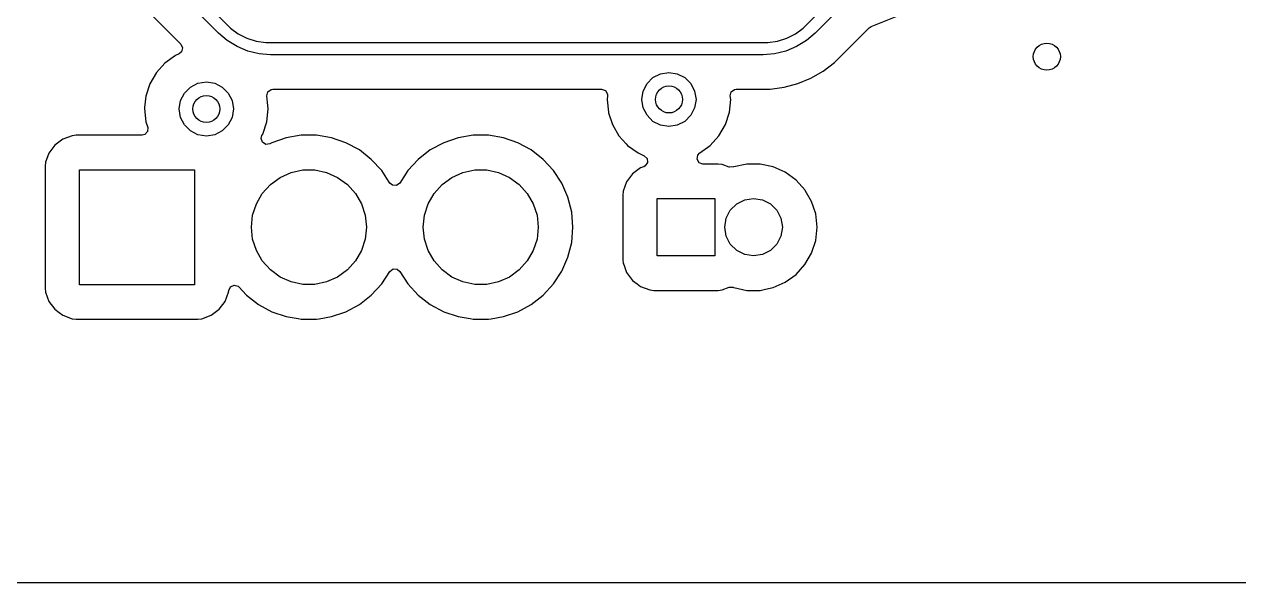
# Model space of a CAD drawing. Extents: x 106.8 to 191.4, y -142.2 to -57.6.
# Drawn here: x 144.18 to 162.13, y -142.21 to -133.95 of the extents above; entities that cross this region are included whole.
import ezdxf

# ---------------------------------------------------------------- set-up
doc = ezdxf.new("R2010")
doc.units = 0
doc.layers.add('BLACK', color=7, linetype='CONTINUOUS')

msp = doc.modelspace()

# ---------------------------------------------------------------- linework, layer by layer
at = {"layer": 'BLACK', "linetype": 'CONTINUOUS'}
for p, q in [((129.501, -116.283), (147.178, -133.959)), ((147.052, -134.085), (129.375, -116.408)), ((129.077, -116.829), (146.496, -134.248)), ((155.746, -133.959), (156.284, -133.421)), ((156.41, -133.546), (155.871, -134.085)), ((156.701, -133.985), (157.241, -133.772)), ((147.178, -133.959), (147.178, -133.959)), ((147.178, -133.959), (147.229, -134.01)), ((147.229, -134.01), (147.345, -134.094)), ((155.579, -134.094), (155.695, -134.01)), ((155.695, -134.01), (155.746, -133.959)), ((155.746, -133.959), (155.746, -133.959)), ((155.746, -133.959), (155.746, -133.959)), ((156.45, -134.226), (156.671, -134.005)), ((156.671, -134.005), (156.701, -133.985)), ((146.496, -134.248), (146.522, -134.303)), ((147.182, -134.196), (147.052, -134.085)), ((147.052, -134.085), (147.052, -134.085)), ((147.328, -134.285), (147.182, -134.196)), ((147.345, -134.094), (147.472, -134.16)), ((147.472, -134.16), (147.609, -134.204)), ((147.609, -134.204), (147.75, -134.226)), ((147.75, -134.226), (147.822, -134.226)), ((147.822, -134.226), (147.822, -134.226)), ((147.822, -134.226), (155.101, -134.226)), ((155.101, -134.226), (155.102, -134.226)), ((155.102, -134.226), (155.173, -134.226)), ((155.173, -134.226), (155.315, -134.204)), ((155.315, -134.204), (155.451, -134.16)), ((155.451, -134.16), (155.579, -134.094)), ((155.741, -134.196), (155.596, -134.285)), ((155.871, -134.085), (155.741, -134.196)), ((155.871, -134.085), (155.871, -134.085)), ((156.232, -134.443), (156.45, -134.226)), ((146.416, -134.415), (146.261, -134.527)), ((146.47, -134.391), (146.416, -134.415)), ((146.506, -134.361), (146.47, -134.391)), ((146.522, -134.303), (146.506, -134.361)), ((147.486, -134.351), (147.328, -134.285)), ((147.652, -134.391), (147.486, -134.351)), ((147.822, -134.404), (147.652, -134.391)), ((155.101, -134.404), (147.822, -134.404)), ((147.822, -134.404), (147.822, -134.404)), ((147.822, -134.404), (147.822, -134.404)), ((155.272, -134.391), (155.101, -134.404)), ((155.101, -134.404), (155.101, -134.404)), ((155.101, -134.404), (155.101, -134.404)), ((155.101, -134.404), (155.101, -134.404)), ((155.438, -134.351), (155.272, -134.391)), ((155.596, -134.285), (155.438, -134.351)), ((146.261, -134.527), (146.134, -134.669)), ((155.991, -134.646), (156.157, -134.519)), ((156.157, -134.519), (156.231, -134.445)), ((156.231, -134.445), (156.232, -134.443)), ((146.134, -134.669), (146.038, -134.835)), ((153.386, -134.83), (153.474, -134.741)), ((153.474, -134.741), (153.586, -134.685)), ((153.586, -134.685), (153.71, -134.665)), ((153.71, -134.665), (153.833, -134.685)), ((153.833, -134.685), (153.945, -134.741)), ((153.945, -134.741), (154.033, -134.83)), ((155.616, -134.831), (155.809, -134.751)), ((155.809, -134.751), (155.991, -134.646)), ((146.038, -134.835), (145.979, -135.016)), ((146.492, -135.082), (146.549, -134.971)), ((146.549, -134.971), (146.637, -134.882)), ((146.637, -134.882), (146.749, -134.826)), ((146.749, -134.826), (146.873, -134.806)), ((146.873, -134.806), (146.996, -134.826)), ((146.996, -134.826), (147.108, -134.882)), ((147.108, -134.882), (147.196, -134.971)), ((147.196, -134.971), (147.253, -135.082)), ((147.765, -135.01), (147.78, -134.951)), ((147.78, -134.951), (147.829, -134.916)), ((147.829, -134.916), (147.853, -134.913)), ((147.853, -134.913), (152.715, -134.913)), ((152.715, -134.913), (152.771, -134.933)), ((152.771, -134.933), (152.801, -134.985)), ((153.31, -135.065), (153.329, -134.941)), ((153.329, -134.941), (153.386, -134.83)), ((154.033, -134.83), (154.09, -134.941)), ((154.09, -134.941), (154.11, -135.065)), ((154.617, -135.01), (154.632, -134.951)), ((154.632, -134.951), (154.68, -134.916)), ((154.68, -134.916), (154.705, -134.913)), ((154.705, -134.913), (155.018, -134.913)), ((155.018, -134.913), (155.018, -134.913)), ((155.018, -134.913), (155.029, -134.913)), ((155.029, -134.913), (155.029, -134.913)), ((155.029, -134.913), (155.065, -134.913)), ((155.065, -134.913), (155.065, -134.913)), ((155.065, -134.913), (155.101, -134.913)), ((155.101, -134.913), (155.101, -134.913)), ((155.101, -134.913), (155.206, -134.913)), ((155.206, -134.913), (155.414, -134.885)), ((155.414, -134.885), (155.616, -134.831)), ((145.979, -135.016), (145.961, -135.186)), ((146.473, -135.206), (146.492, -135.082)), ((147.253, -135.082), (147.273, -135.206)), ((147.776, -135.109), (147.765, -135.01)), ((147.786, -135.206), (147.776, -135.109)), ((152.802, -135.01), (152.796, -135.065)), ((152.796, -135.065), (152.796, -135.065)), ((152.796, -135.065), (152.796, -135.065)), ((152.796, -135.065), (152.797, -135.073)), ((152.797, -135.073), (152.816, -135.255)), ((152.801, -134.985), (152.802, -135.01)), ((153.329, -135.189), (153.31, -135.065)), ((154.11, -135.065), (154.09, -135.189)), ((154.603, -135.255), (154.623, -135.065)), ((154.623, -135.065), (154.617, -135.01)), ((145.961, -135.186), (145.959, -135.206)), ((145.959, -135.206), (145.979, -135.396)), ((146.492, -135.33), (146.473, -135.206)), ((146.549, -135.441), (146.492, -135.33)), ((147.253, -135.33), (147.196, -135.441)), ((147.273, -135.206), (147.253, -135.33)), ((147.766, -135.396), (147.786, -135.206)), ((152.816, -135.255), (152.819, -135.263)), ((152.819, -135.263), (152.875, -135.437)), ((153.386, -135.3), (153.329, -135.189)), ((153.474, -135.389), (153.386, -135.3)), ((154.033, -135.3), (153.945, -135.389)), ((154.09, -135.189), (154.033, -135.3)), ((154.544, -135.437), (154.603, -135.255)), ((145.979, -135.396), (146.006, -135.48)), ((146.006, -135.48), (146.004, -135.54)), ((146.637, -135.53), (146.549, -135.441)), ((147.196, -135.441), (147.108, -135.53)), ((147.707, -135.578), (147.766, -135.396)), ((152.875, -135.437), (152.97, -135.602)), ((153.586, -135.446), (153.474, -135.389)), ((153.71, -135.465), (153.586, -135.446)), ((153.833, -135.446), (153.71, -135.465)), ((153.945, -135.389), (153.833, -135.446)), ((154.449, -135.602), (154.544, -135.437)), ((144.752, -135.653), (144.635, -135.74)), ((144.889, -135.602), (144.752, -135.653)), ((144.947, -135.595), (144.889, -135.602)), ((144.949, -135.595), (144.947, -135.595)), ((144.947, -135.595), (144.947, -135.595)), ((145.923, -135.595), (144.949, -135.595)), ((145.964, -135.585), (145.923, -135.595)), ((146.004, -135.54), (145.964, -135.585)), ((146.749, -135.587), (146.637, -135.53)), ((146.873, -135.606), (146.749, -135.587)), ((146.996, -135.587), (146.873, -135.606)), ((147.108, -135.53), (146.996, -135.587)), ((147.683, -135.641), (147.695, -135.599)), ((147.702, -135.698), (147.683, -135.641)), ((147.695, -135.599), (147.707, -135.578)), ((147.707, -135.578), (147.707, -135.578)), ((148.053, -135.632), (147.841, -135.705)), ((148.276, -135.595), (148.053, -135.632)), ((148.501, -135.595), (148.276, -135.595)), ((148.276, -135.595), (148.276, -135.595)), ((148.723, -135.632), (148.501, -135.595)), ((148.501, -135.595), (148.501, -135.595)), ((148.936, -135.705), (148.723, -135.632)), ((150.593, -135.632), (150.381, -135.705)), ((150.816, -135.595), (150.593, -135.632)), ((151.041, -135.595), (150.816, -135.595)), ((150.816, -135.595), (150.816, -135.595)), ((151.263, -135.632), (151.041, -135.595)), ((151.041, -135.595), (151.041, -135.595)), ((151.476, -135.705), (151.263, -135.632)), ((152.97, -135.602), (152.971, -135.602)), ((152.971, -135.602), (153.077, -135.72)), ((154.321, -135.744), (154.449, -135.602)), ((144.547, -135.857), (144.496, -135.994)), ((144.635, -135.74), (144.547, -135.857)), ((147.753, -135.729), (147.702, -135.698)), ((147.813, -135.72), (147.753, -135.729)), ((147.841, -135.705), (147.813, -135.72)), ((149.134, -135.812), (148.936, -135.705)), ((148.936, -135.705), (148.936, -135.705)), ((148.936, -135.705), (148.936, -135.705)), ((149.311, -135.951), (149.134, -135.812)), ((150.183, -135.812), (150.005, -135.951)), ((150.381, -135.705), (150.183, -135.812)), ((151.674, -135.812), (151.476, -135.705)), ((151.476, -135.705), (151.476, -135.705)), ((151.476, -135.705), (151.476, -135.705)), ((151.851, -135.951), (151.674, -135.812)), ((153.077, -135.72), (153.098, -135.744)), ((153.098, -135.744), (153.253, -135.856)), ((153.253, -135.856), (153.344, -135.897)), ((154.135, -135.888), (154.16, -135.861)), ((154.16, -135.861), (154.166, -135.856)), ((154.166, -135.856), (154.321, -135.744)), ((144.496, -135.994), (144.49, -136.053)), ((144.49, -136.053), (144.49, -136.053)), ((144.49, -136.053), (144.49, -136.055)), ((149.464, -136.116), (149.311, -135.951)), ((150.005, -135.951), (149.852, -136.116)), ((152.004, -136.116), (151.851, -135.951)), ((153.36, -136.048), (153.339, -136.059)), ((153.344, -135.897), (153.387, -135.939)), ((153.393, -135.998), (153.36, -136.048)), ((153.387, -135.939), (153.393, -135.998)), ((154.125, -135.947), (154.135, -135.888)), ((154.155, -136), (154.125, -135.947)), ((154.211, -136.02), (154.155, -136)), ((154.435, -136.02), (154.211, -136.02)), ((154.437, -136.02), (154.435, -136.02)), ((154.495, -136.027), (154.437, -136.02)), ((154.437, -136.02), (154.437, -136.02)), ((154.599, -136.065), (154.495, -136.027)), ((154.863, -136.02), (154.671, -136.061)), ((155.059, -136.02), (154.863, -136.02)), ((154.863, -136.02), (154.863, -136.02)), ((155.251, -136.061), (155.059, -136.02)), ((155.059, -136.02), (155.059, -136.02)), ((144.49, -136.055), (144.49, -137.852)), ((144.998, -137.804), (144.998, -136.104)), ((144.998, -136.104), (146.698, -136.104)), ((146.698, -136.104), (146.698, -137.804)), ((147.819, -136.322), (147.963, -136.217)), ((147.963, -136.217), (148.125, -136.145)), ((148.125, -136.145), (148.299, -136.108)), ((148.299, -136.108), (148.477, -136.108)), ((148.477, -136.108), (148.651, -136.145)), ((148.651, -136.145), (148.813, -136.217)), ((148.813, -136.217), (148.957, -136.322)), ((149.542, -136.236), (149.464, -136.116)), ((149.852, -136.116), (149.732, -136.301)), ((150.359, -136.322), (150.503, -136.217)), ((150.503, -136.217), (150.665, -136.145)), ((150.665, -136.145), (150.839, -136.108)), ((150.839, -136.108), (151.017, -136.108)), ((151.017, -136.108), (151.191, -136.145)), ((151.191, -136.145), (151.353, -136.217)), ((151.353, -136.217), (151.497, -136.322)), ((152.127, -136.305), (152.004, -136.116)), ((153.173, -136.165), (153.085, -136.282)), ((153.29, -136.078), (153.173, -136.165)), ((153.335, -136.061), (153.29, -136.078)), ((153.339, -136.059), (153.335, -136.061)), ((154.606, -136.067), (154.599, -136.065)), ((154.666, -136.063), (154.606, -136.067)), ((154.671, -136.061), (154.666, -136.063)), ((155.43, -136.141), (155.251, -136.061)), ((155.251, -136.061), (155.251, -136.061)), ((155.251, -136.061), (155.251, -136.061)), ((155.589, -136.256), (155.43, -136.141)), ((147.7, -136.454), (147.819, -136.322)), ((148.957, -136.322), (149.076, -136.454)), ((149.585, -136.301), (149.542, -136.236)), ((149.624, -136.334), (149.585, -136.301)), ((149.684, -136.337), (149.624, -136.334)), ((149.732, -136.301), (149.684, -136.337)), ((150.24, -136.454), (150.359, -136.322)), ((151.497, -136.322), (151.616, -136.454)), ((152.217, -136.511), (152.127, -136.305)), ((153.085, -136.282), (153.034, -136.419)), ((155.72, -136.402), (155.589, -136.256)), ((155.724, -136.409), (155.72, -136.402)), ((155.819, -136.572), (155.724, -136.409)), ((147.612, -136.608), (147.7, -136.454)), ((149.076, -136.454), (149.165, -136.608)), ((150.152, -136.608), (150.24, -136.454)), ((151.616, -136.454), (151.705, -136.608)), ((152.273, -136.729), (152.217, -136.511)), ((153.034, -136.419), (153.028, -136.478)), ((153.028, -136.478), (153.028, -136.478)), ((153.028, -136.478), (153.028, -136.48)), ((153.028, -136.48), (153.028, -137.427)), ((153.536, -137.379), (153.536, -136.529)), ((153.536, -136.529), (154.386, -136.529)), ((154.386, -136.529), (154.386, -137.379)), ((154.711, -136.61), (154.83, -136.549)), ((154.83, -136.549), (154.961, -136.529)), ((154.961, -136.529), (155.092, -136.549)), ((155.092, -136.549), (155.211, -136.61)), ((155.846, -136.656), (155.819, -136.572)), ((147.557, -136.777), (147.612, -136.608)), ((149.165, -136.608), (149.22, -136.777)), ((150.097, -136.777), (150.152, -136.608)), ((151.705, -136.608), (151.76, -136.777)), ((152.291, -136.954), (152.273, -136.729)), ((154.557, -136.822), (154.617, -136.704)), ((154.617, -136.704), (154.711, -136.61)), ((155.211, -136.61), (155.305, -136.704)), ((155.305, -136.704), (155.365, -136.822)), ((155.879, -136.758), (155.846, -136.656)), ((155.9, -136.954), (155.879, -136.758)), ((147.538, -136.954), (147.557, -136.777)), ((149.22, -136.777), (149.238, -136.954)), ((150.078, -136.954), (150.097, -136.777)), ((151.76, -136.777), (151.778, -136.954)), ((154.536, -136.954), (154.557, -136.822)), ((155.365, -136.822), (155.386, -136.954)), ((147.557, -137.13), (147.538, -136.954)), ((147.612, -137.299), (147.557, -137.13)), ((149.22, -137.13), (149.165, -137.299)), ((149.238, -136.954), (149.22, -137.13)), ((150.097, -137.13), (150.078, -136.954)), ((150.152, -137.299), (150.097, -137.13)), ((151.76, -137.13), (151.705, -137.299)), ((151.778, -136.954), (151.76, -137.13)), ((152.273, -137.178), (152.291, -136.954)), ((154.557, -137.085), (154.536, -136.954)), ((154.617, -137.203), (154.557, -137.085)), ((155.365, -137.085), (155.305, -137.203)), ((155.386, -136.954), (155.365, -137.085)), ((155.879, -137.149), (155.9, -136.954)), ((147.7, -137.453), (147.612, -137.299)), ((149.165, -137.299), (149.076, -137.453)), ((150.24, -137.453), (150.152, -137.299)), ((151.705, -137.299), (151.616, -137.453)), ((152.217, -137.396), (152.273, -137.178)), ((154.711, -137.297), (154.617, -137.203)), ((154.83, -137.358), (154.711, -137.297)), ((155.211, -137.297), (155.092, -137.358)), ((155.305, -137.203), (155.211, -137.297)), ((155.819, -137.335), (155.879, -137.149)), ((155.879, -137.149), (155.879, -137.149)), ((155.879, -137.149), (155.879, -137.149)), ((147.819, -137.585), (147.7, -137.453)), ((149.076, -137.453), (148.957, -137.585)), ((150.359, -137.585), (150.24, -137.453)), ((151.616, -137.453), (151.497, -137.585)), ((152.127, -137.602), (152.217, -137.396)), ((153.028, -137.427), (153.028, -137.43)), ((153.028, -137.43), (153.028, -137.43)), ((153.028, -137.43), (153.034, -137.488)), ((153.034, -137.488), (153.034, -137.488)), ((153.034, -137.488), (153.034, -137.488)), ((153.034, -137.488), (153.041, -137.505)), ((154.386, -137.379), (153.536, -137.379)), ((154.961, -137.379), (154.83, -137.358)), ((155.092, -137.358), (154.961, -137.379)), ((155.72, -137.505), (155.819, -137.335)), ((147.963, -137.69), (147.819, -137.585)), ((148.957, -137.585), (148.813, -137.69)), ((149.464, -137.791), (149.585, -137.606)), ((149.585, -137.606), (149.633, -137.57)), ((149.633, -137.57), (149.693, -137.573)), ((149.693, -137.573), (149.732, -137.606)), ((149.732, -137.606), (149.852, -137.791)), ((150.503, -137.69), (150.359, -137.585)), ((151.497, -137.585), (151.353, -137.69)), ((152.004, -137.791), (152.127, -137.602)), ((153.041, -137.505), (153.085, -137.625)), ((153.085, -137.625), (153.173, -137.742)), ((155.43, -137.766), (155.589, -137.651)), ((155.589, -137.651), (155.72, -137.505)), ((146.698, -137.804), (144.998, -137.804)), ((147.203, -137.887), (147.229, -137.833)), ((147.229, -137.833), (147.284, -137.809)), ((147.284, -137.809), (147.342, -137.826)), ((147.342, -137.826), (147.355, -137.837)), ((147.355, -137.837), (147.465, -137.957)), ((148.125, -137.762), (147.963, -137.69)), ((148.299, -137.799), (148.125, -137.762)), ((148.477, -137.799), (148.299, -137.799)), ((148.651, -137.762), (148.477, -137.799)), ((148.813, -137.69), (148.651, -137.762)), ((149.311, -137.957), (149.464, -137.791)), ((149.852, -137.791), (150.005, -137.957)), ((150.665, -137.762), (150.503, -137.69)), ((150.839, -137.799), (150.665, -137.762)), ((151.017, -137.799), (150.839, -137.799)), ((151.191, -137.762), (151.017, -137.799)), ((151.353, -137.69), (151.191, -137.762)), ((151.851, -137.957), (152.004, -137.791)), ((153.173, -137.742), (153.238, -137.791)), ((153.238, -137.791), (153.29, -137.829)), ((153.29, -137.829), (153.427, -137.881)), ((154.495, -137.881), (154.599, -137.842)), ((154.599, -137.842), (154.659, -137.841)), ((154.659, -137.841), (154.666, -137.844)), ((154.666, -137.844), (154.671, -137.846)), ((154.671, -137.846), (154.796, -137.873)), ((155.136, -137.871), (155.251, -137.846)), ((155.251, -137.846), (155.43, -137.766)), ((144.49, -137.852), (144.49, -137.855)), ((144.49, -137.855), (144.49, -137.855)), ((144.49, -137.855), (144.496, -137.913)), ((144.496, -137.913), (144.547, -138.05)), ((147.149, -138.05), (147.2, -137.913)), ((147.2, -137.913), (147.203, -137.887)), ((147.465, -137.957), (147.643, -138.095)), ((149.134, -138.095), (149.311, -137.957)), ((150.005, -137.957), (150.183, -138.095)), ((151.674, -138.095), (151.851, -137.957)), ((153.427, -137.881), (153.487, -137.887)), ((153.487, -137.887), (153.49, -137.887)), ((153.49, -137.887), (154.432, -137.887)), ((154.432, -137.887), (154.435, -137.887)), ((154.435, -137.887), (154.495, -137.881)), ((154.796, -137.873), (154.863, -137.887)), ((154.863, -137.887), (154.863, -137.887)), ((154.863, -137.887), (155.059, -137.887)), ((155.059, -137.887), (155.136, -137.871)), ((144.547, -138.05), (144.635, -138.167)), ((144.635, -138.167), (144.699, -138.215)), ((146.944, -138.254), (147.061, -138.167)), ((147.061, -138.167), (147.149, -138.05)), ((147.643, -138.095), (147.841, -138.202)), ((147.841, -138.202), (148.053, -138.275)), ((148.723, -138.275), (148.936, -138.202)), ((148.936, -138.202), (149.134, -138.095)), ((150.183, -138.095), (150.381, -138.202)), ((150.381, -138.202), (150.593, -138.275)), ((151.263, -138.275), (151.476, -138.202)), ((151.476, -138.202), (151.674, -138.095)), ((144.699, -138.215), (144.752, -138.254)), ((144.752, -138.254), (144.889, -138.306)), ((144.889, -138.306), (144.949, -138.312)), ((144.949, -138.312), (144.952, -138.312)), ((144.952, -138.312), (146.744, -138.312)), ((146.744, -138.312), (146.747, -138.312)), ((146.747, -138.312), (146.807, -138.306)), ((146.807, -138.306), (146.944, -138.254)), ((148.053, -138.275), (148.231, -138.305)), ((148.231, -138.305), (148.276, -138.312)), ((148.276, -138.312), (148.276, -138.312)), ((148.276, -138.312), (148.501, -138.312)), ((148.501, -138.312), (148.54, -138.306)), ((148.54, -138.306), (148.723, -138.275)), ((150.593, -138.275), (150.771, -138.305)), ((150.771, -138.305), (150.816, -138.312)), ((150.816, -138.312), (150.816, -138.312)), ((150.816, -138.312), (151.041, -138.312)), ((151.041, -138.312), (151.08, -138.306)), ((151.08, -138.306), (151.263, -138.275)), ((186.56, -142.208), (111.564, -142.208))]:
    msp.add_line(p, q, dxfattribs=at)
at = {"layer": 'BLACK'}
for centre in [(159.295, -134.433), (153.71, -135.065), (146.873, -135.206)]:
    msp.add_circle(centre, 0.2, dxfattribs=at)

doc.saveas('drawing.dxf')
